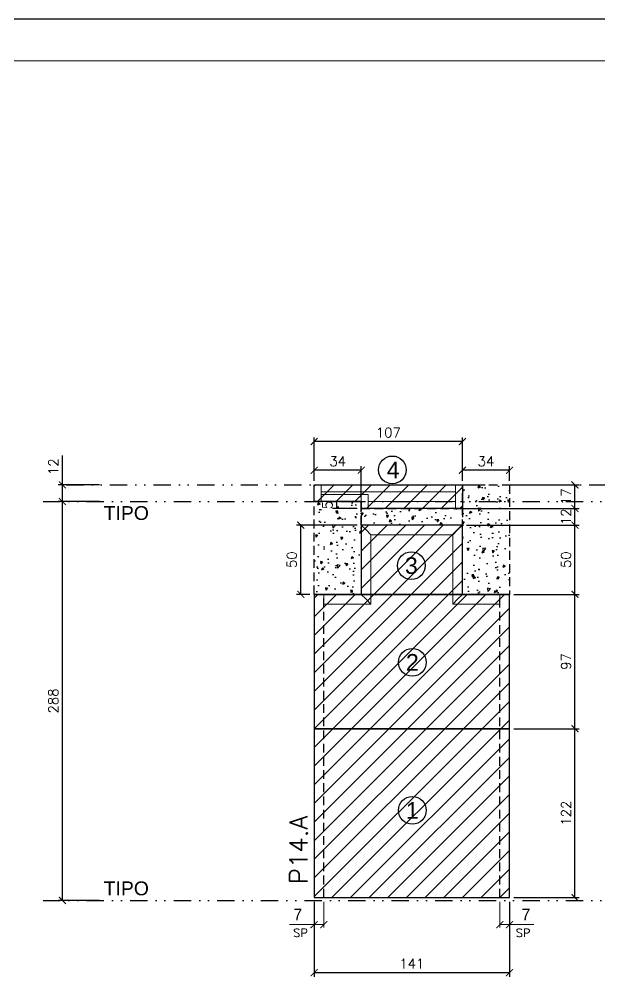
# Model space of a CAD drawing. Extents: x -23436 to 4767, y -3862 to 10024.
# Drawn here: x -17087 to -16669, y 3287 to 3982 of the extents above; entities that cross this region are included whole.
import ezdxf
from ezdxf.enums import TextEntityAlignment as Align

# ---------------------------------------------------------------- set-up
doc = ezdxf.new("R2010")
doc.units = 0
doc.header["$PDMODE"] = 2
doc.header["$PDSIZE"] = 10
doc.linetypes.add('DIVIDE2', pattern=[0.625, 0.25, -0.125, 0, -0.125, 0, -0.125])
doc.linetypes.add('HIDDEN', pattern=[9.525, 6.35, -3.175])
doc.layers.get('0').update_dxf_attribs({"lineweight": 13})
doc.layers.get('Defpoints').update_dxf_attribs({"lineweight": 13})
for name, color, linetype in [('Concreto', 250, 'HIDDEN'), ('Cota', 4, 'Continuous'), ('MB Logo', 254, 'Continuous'), ('Nível', 160, 'Continuous'), ('Painéis', 30, 'Continuous'), ('Reaproveitamento', 252, 'Continuous'), ('Romaneio', 10, 'Continuous'), ('Sarrafo de Pressão', 42, 'HIDDEN'), ('Texto Nível', 251, 'Continuous')]:
    doc.layers.add(name, color=color, linetype=linetype)
for name, color, linetype, lineweight in [('cotas', 4, 'Continuous', 13), ('FOLHA MB', 7, 'Continuous', 13), ('Texto Seção', 7, 'Continuous', 15)]:
    doc.layers.add(name, color=color, linetype=linetype, lineweight=lineweight)
doc.layers.add('Laje_Perimetro', color=7, linetype='Continuous', plot=False)
doc.styles.add('ARIAL', font='arial.ttf', dxfattribs={"oblique": 15, "height": 25})
doc.styles.add('REGUA-120', font='ROMANS.shx', dxfattribs={"height": 15})
doc.styles.add('ROMANS', font='romans.shx')
doc.styles.add('ROMAS860', font='ROMAS860.SHX')
doc.dimstyles.new('cotas', dxfattribs={"dimtxt": 8.5, "dimasz": 5, "dimexe": 2, "dimexo": 3, "dimgap": 3, "dimtad": 1, "dimdec": 1, "dimzin": 9, "dimdsep": 46, "dimtxsty": 'ROMAS860', "dimblk": 'ARCHTICK', "dimcen": 0, "dimclrd": 4, "dimclre": 4, "dimclrt": 1, "dimadec": 0, "dimazin": 2, "dimtfac": 1, "dimtdec": 1, "dimtix": 1, "dimtmove": 0, "dimatfit": 2, "dimldrblk": 'OBLIQUE', "dimfxl": 0, "dimtolj": 1, "dimtzin": 0, "dimlwd": 13, "dimlwe": 13, "dimarcsym": 0})
doc.dimstyles.new('PAINEL', dxfattribs={"dimtxt": 7, "dimasz": 5, "dimexe": 3, "dimexo": 3, "dimgap": 3, "dimtad": 1, "dimdec": 1, "dimzin": 12, "dimdsep": 46, "dimtxsty": 'ROMANS', "dimblk": 'ARCHTICK', "dimcen": 0, "dimclrd": 4, "dimclre": 4, "dimclrt": 1, "dimadec": 1, "dimazin": 3, "dimtfac": 1, "dimtdec": 1, "dimtmove": 0, "dimatfit": 3, "dimldrblk": 'OBLIQUE', "dimfxl": 0, "dimtolj": 1, "dimtzin": 12, "dimarcsym": 0})
pattern_1 = [(45, (-11602.353, 0), (-6.735192, 6.735192), [])]
pattern_2 = [(230, (3156.188, -22.367), (-18.218467, 1.593909), [1.905, -20.955]), (175, (3156.188, -22.367), (3.524342, -19.105685), [1.524, -16.764058]), (280.45144, (3154.67, -22.235), (-14.694125, -17.511775), [1.619001, -17.809024]), (226.1842, (3156.188, -27.447), (-27.107904, 4.204233), [2.8575, -31.4325]), (276.63556, (3153.93, -27.097), (-23.740413, -24.742612), [2.428502, -26.71356]), (171.18415, (3156.188, -27.447), (-23.740413, -24.742612), [2.285997, -25.145973]), (201, (3153.648, -26.177), (-15.161439, 10.22652), [1.905, -20.955]), (146, (3153.648, -26.177), (-6.180203, -18.418797), [1.524, -16.764]), (251.451445, (3152.384, -25.325), (-21.341642, -8.192277), [1.619001, -17.808994]), (217.5, (3156.188, -22.3673), (-0.3088603, -8.4555039), [0, -16.5608, 0, -17.018, 0, -16.8275]), (187.5, (3156.188, -22.367), (-6.6819663, -10.0180575), [0, -9.7028, 0, -16.1798, 0, -6.4135]), (147.5, (3161.852, -22.3673), (-13.5590595, 0.5728744), [0, -6.35, 0, -19.812, 0, -26.289]), (137.5, (3164.392, -22.367), (-14.812918, -2.542649), [0, -8.255, 0, -13.1572, 0, -18.669])]

# ---------------------------------------------------------------- blocks, each defined once
blk = doc.blocks.new('A$C169d8357')
at = {"layer": 'FOLHA MB', "color": 1}
for points in [[(0, 1199.94), (0, 149.94), (1485.02, 149.94), (1485.02, 1199.94)], [(70, 1169.94), (70, 179.94), (1455.02, 179.94), (1455.02, 1169.94)]]:
    blk.add_lwpolyline(points, close=True, dxfattribs=at)
blk = doc.blocks.new('_ArchTick')
at = {"color": 0, "linetype": 'ByBlock', "const_width": 0.15}
blk.add_lwpolyline([(-0.5, -0.5), (0.5, 0.5)], dxfattribs=at)
blk = doc.blocks.new('*D4057')
at = {"layer": 'Cota', "color": 4, "lineweight": -2, "transparency": 16777216}
for p, q in [((-16730.69, 3470), (-16683.44, 3470)), ((-16686.44, 3348), (-16686.44, 3470)), ((-16730.69, 3348), (-16683.44, 3348))]:
    blk.add_line(p, q, dxfattribs=at)
at = {"layer": 'Defpoints', "color": 0, "transparency": 16777216}
for p in [(-16733.69, 3470), (-16686.44, 3470), (-16733.69, 3348)]:
    blk.add_point(p, dxfattribs=at)
at = {"layer": 'Cota', "color": 4, "lineweight": -2, "transparency": 16777216, "xscale": 5, "yscale": 5, "zscale": 5}
for p, rotation in [((-16686.44, 3470), 90), ((-16686.44, 3348), 270)]:
    blk.add_blockref('_ArchTick', p, dxfattribs=dict(at, rotation=rotation))
at = {"layer": 'Cota', "color": 1, "transparency": 16777216, "insert": (-16692.94, 3409), "char_height": 7, "attachment_point": 5, "rotation": 90, "style": 'ROMANS'}
blk.add_mtext('\\A1;122', dxfattribs=at)
blk = doc.blocks.new('_OBLIQUE')
at = {"color": 0, "linetype": 'ByBlock', "lineweight": -2}
for p, q in [((0, 0), (-1, 0)), ((-0.5, -0.5), (0.5, 0.5))]:
    blk.add_line(p, q, dxfattribs=at)
blk = doc.blocks.new('*D4058')
at = {"layer": 'Cota', "color": 4, "lineweight": -2, "transparency": 16777216}
for p, q in [((-16730.69, 3567), (-16683.44, 3567)), ((-16686.44, 3470), (-16686.44, 3567)), ((-16730.69, 3470), (-16683.44, 3470))]:
    blk.add_line(p, q, dxfattribs=at)
at = {"layer": 'Defpoints', "color": 0, "transparency": 16777216}
for p in [(-16733.69, 3567), (-16686.44, 3567), (-16733.69, 3470)]:
    blk.add_point(p, dxfattribs=at)
at = {"layer": 'Cota', "color": 4, "lineweight": -2, "transparency": 16777216, "xscale": 5, "yscale": 5, "zscale": 5}
for p, rotation in [((-16686.44, 3567), 90), ((-16686.44, 3470), 270)]:
    blk.add_blockref('_ArchTick', p, dxfattribs=dict(at, rotation=rotation))
at = {"layer": 'Cota', "color": 1, "transparency": 16777216, "insert": (-16692.94, 3518.5), "char_height": 7, "attachment_point": 5, "rotation": 90, "style": 'ROMANS'}
blk.add_mtext('\\A1;97', dxfattribs=at)
blk = doc.blocks.new('*D4059')
at = {"layer": 'Cota', "color": 4, "lineweight": 13, "transparency": 16777216}
for p, q in [((-16740.69, 3345), (-16740.69, 3326.52)), ((-16733.69, 3345), (-16733.69, 3326.52)), ((-16740.69, 3328.52), (-16733.69, 3328.52)), ((-16733.69, 3328.52), (-16716.02, 3328.52))]:
    blk.add_line(p, q, dxfattribs=at)
at = {"layer": 'Defpoints', "color": 0, "transparency": 16777216}
for p in [(-16740.69, 3348), (-16733.69, 3348), (-16733.69, 3328.52)]:
    blk.add_point(p, dxfattribs=at)
at = {"layer": 'Cota', "color": 4, "lineweight": 13, "transparency": 16777216, "xscale": 5, "yscale": 5, "zscale": 5, "rotation": 180}
blk.add_blockref('_ArchTick', (-16740.69, 3328.52), dxfattribs=at)
at = {"layer": 'Cota', "color": 4, "lineweight": 13, "transparency": 16777216, "xscale": 5, "yscale": 5, "zscale": 5}
blk.add_blockref('_ArchTick', (-16733.69, 3328.52), dxfattribs=at)
at = {"layer": 'Cota', "color": 1, "transparency": 16777216, "insert": (-16721.85, 3335.77), "char_height": 8.5, "attachment_point": 5, "style": 'ROMAS860'}
blk.add_mtext('\\A1;7', dxfattribs=at)
blk = doc.blocks.new('*D4060')
at = {"layer": 'Cota', "color": 4, "lineweight": -2, "transparency": 16777216}
for p, q in [((-16874.69, 3345), (-16874.69, 3290.83)), ((-16733.69, 3345), (-16733.69, 3290.83)), ((-16874.69, 3293.83), (-16733.69, 3293.83))]:
    blk.add_line(p, q, dxfattribs=at)
at = {"layer": 'Defpoints', "color": 0, "transparency": 16777216}
for p in [(-16874.69, 3348), (-16733.69, 3348), (-16733.69, 3293.83)]:
    blk.add_point(p, dxfattribs=at)
at = {"layer": 'Cota', "color": 4, "lineweight": -2, "transparency": 16777216, "xscale": 5, "yscale": 5, "zscale": 5, "rotation": 180}
blk.add_blockref('_ArchTick', (-16874.69, 3293.83), dxfattribs=at)
at = {"layer": 'Cota', "color": 4, "lineweight": -2, "transparency": 16777216, "xscale": 5, "yscale": 5, "zscale": 5}
blk.add_blockref('_ArchTick', (-16733.69, 3293.83), dxfattribs=at)
at = {"layer": 'Cota', "color": 1, "transparency": 16777216, "insert": (-16804.19, 3300.33), "char_height": 7, "attachment_point": 5, "style": 'ROMANS'}
blk.add_mtext('\\A1;141', dxfattribs=at)
blk = doc.blocks.new('*D4125')
at = {"layer": 'Cota', "color": 4, "lineweight": 13, "transparency": 16777216}
for p, q in [((-16874.69, 3345), (-16874.69, 3326.52)), ((-16867.69, 3345), (-16867.69, 3326.52)), ((-16874.69, 3328.52), (-16892.35, 3328.52)), ((-16867.69, 3328.52), (-16874.69, 3328.52))]:
    blk.add_line(p, q, dxfattribs=at)
at = {"layer": 'Defpoints', "color": 0, "transparency": 16777216}
for p in [(-16874.69, 3348), (-16867.69, 3348), (-16874.69, 3328.52)]:
    blk.add_point(p, dxfattribs=at)
at = {"layer": 'Cota', "color": 4, "lineweight": 13, "transparency": 16777216, "xscale": 5, "yscale": 5, "zscale": 5, "rotation": 180}
blk.add_blockref('_ArchTick', (-16874.69, 3328.52), dxfattribs=at)
at = {"layer": 'Cota', "color": 4, "lineweight": 13, "transparency": 16777216, "xscale": 5, "yscale": 5, "zscale": 5}
blk.add_blockref('_ArchTick', (-16867.69, 3328.52), dxfattribs=at)
at = {"layer": 'Cota', "color": 1, "transparency": 16777216, "insert": (-16886.52, 3335.77), "char_height": 8.5, "attachment_point": 5, "style": 'ROMAS860'}
blk.add_mtext('\\A1;7', dxfattribs=at)
blk = doc.blocks.new('*D4126')
at = {"layer": 'cotas', "color": 4, "lineweight": -2, "transparency": 16777216}
for p, q in [((-16764.69, 3617), (-16683.44, 3617)), ((-16686.44, 3567), (-16686.44, 3617)), ((-16730.69, 3567), (-16683.44, 3567))]:
    blk.add_line(p, q, dxfattribs=at)
at = {"layer": 'Defpoints', "color": 0, "transparency": 16777216}
for p in [(-16767.69, 3617), (-16686.44, 3617), (-16733.69, 3567)]:
    blk.add_point(p, dxfattribs=at)
at = {"layer": 'cotas', "color": 4, "lineweight": -2, "transparency": 16777216, "xscale": 5, "yscale": 5, "zscale": 5}
for p, rotation in [((-16686.44, 3617), 90), ((-16686.44, 3567), 270)]:
    blk.add_blockref('_ArchTick', p, dxfattribs=dict(at, rotation=rotation))
at = {"layer": 'cotas', "color": 1, "transparency": 16777216, "insert": (-16692.94, 3592), "char_height": 7, "attachment_point": 5, "rotation": 90, "style": 'ROMANS'}
blk.add_mtext('\\A1;50', dxfattribs=at)
blk = doc.blocks.new('*D4127')
at = {"layer": 'cotas', "color": 4, "lineweight": -2, "transparency": 16777216}
for p, q in [((-16843.69, 3634), (-16861.55, 3634)), ((-16858.55, 3634), (-16858.55, 3629)), ((-16843.69, 3629), (-16861.55, 3629))]:
    blk.add_line(p, q, dxfattribs=at)
at = {"layer": 'Defpoints', "color": 0, "transparency": 16777216}
for p in [(-16840.69, 3634), (-16858.55, 3629), (-16840.69, 3629)]:
    blk.add_point(p, dxfattribs=at)
at = {"layer": 'cotas', "color": 1, "transparency": 16777216, "insert": (-16865.05, 3631.5), "char_height": 7, "attachment_point": 5, "rotation": 90, "style": 'ROMANS'}
blk.add_mtext('\\A1;5', dxfattribs=at)
blk = doc.blocks.new('*D4128')
at = {"layer": 'cotas', "color": 4, "lineweight": -2, "transparency": 16777216}
for p, q in [((-16874.69, 3649), (-16874.69, 3659.57)), ((-16840.69, 3637), (-16840.69, 3659.57)), ((-16840.69, 3656.57), (-16874.69, 3656.57))]:
    blk.add_line(p, q, dxfattribs=at)
at = {"layer": 'Defpoints', "color": 0, "transparency": 16777216}
for p in [(-16874.69, 3656.57), (-16874.69, 3646), (-16840.69, 3634)]:
    blk.add_point(p, dxfattribs=at)
at = {"layer": 'cotas', "color": 4, "lineweight": -2, "transparency": 16777216, "xscale": 5, "yscale": 5, "zscale": 5, "rotation": 180}
blk.add_blockref('_ArchTick', (-16874.69, 3656.57), dxfattribs=at)
at = {"layer": 'cotas', "color": 4, "lineweight": -2, "transparency": 16777216, "xscale": 5, "yscale": 5, "zscale": 5}
blk.add_blockref('_ArchTick', (-16840.69, 3656.57), dxfattribs=at)
at = {"layer": 'cotas', "color": 1, "transparency": 16777216, "insert": (-16857.69, 3663.07), "char_height": 7, "attachment_point": 5, "style": 'ROMANS'}
blk.add_mtext('\\A1;34', dxfattribs=at)
blk = doc.blocks.new('*D4129')
at = {"layer": 'cotas', "color": 4, "lineweight": -2, "transparency": 16777216}
for p, q in [((-16730.69, 3646), (-16683.44, 3646)), ((-16686.44, 3629), (-16686.44, 3646)), ((-16767.19, 3629), (-16683.44, 3629))]:
    blk.add_line(p, q, dxfattribs=at)
at = {"layer": 'Defpoints', "color": 0, "transparency": 16777216}
for p in [(-16733.69, 3646), (-16686.44, 3646), (-16770.19, 3629)]:
    blk.add_point(p, dxfattribs=at)
at = {"layer": 'cotas', "color": 4, "lineweight": -2, "transparency": 16777216, "xscale": 5, "yscale": 5, "zscale": 5}
for p, rotation in [((-16686.44, 3646), 90), ((-16686.44, 3629), 270)]:
    blk.add_blockref('_ArchTick', p, dxfattribs=dict(at, rotation=rotation))
at = {"layer": 'cotas', "color": 1, "transparency": 16777216, "insert": (-16692.94, 3637.5), "char_height": 7, "attachment_point": 5, "rotation": 90, "style": 'ROMANS'}
blk.add_mtext('\\A1;17', dxfattribs=at)
blk = doc.blocks.new('*D4130')
at = {"layer": 'cotas', "color": 4, "lineweight": -2, "transparency": 16777216}
for p, q in [((-16764.69, 3629), (-16683.44, 3629)), ((-16686.44, 3617), (-16686.44, 3629)), ((-16764.69, 3617), (-16683.44, 3617))]:
    blk.add_line(p, q, dxfattribs=at)
at = {"layer": 'Defpoints', "color": 0, "transparency": 16777216}
for p in [(-16767.69, 3629), (-16686.44, 3629), (-16767.69, 3617)]:
    blk.add_point(p, dxfattribs=at)
at = {"layer": 'cotas', "color": 4, "lineweight": -2, "transparency": 16777216, "xscale": 5, "yscale": 5, "zscale": 5}
for p, rotation in [((-16686.44, 3629), 90), ((-16686.44, 3617), 270)]:
    blk.add_blockref('_ArchTick', p, dxfattribs=dict(at, rotation=rotation))
at = {"layer": 'cotas', "color": 1, "transparency": 16777216, "insert": (-16692.94, 3623), "char_height": 7, "attachment_point": 5, "rotation": 90, "style": 'ROMANS'}
blk.add_mtext('\\A1;12', dxfattribs=at)
blk = doc.blocks.new('*D4131')
at = {"layer": 'cotas', "color": 4, "lineweight": -2, "transparency": 16777216}
for p, q in [((-16843.69, 3617), (-16887.31, 3617)), ((-16884.31, 3567), (-16884.31, 3617)), ((-16877.69, 3567), (-16887.31, 3567))]:
    blk.add_line(p, q, dxfattribs=at)
at = {"layer": 'Defpoints', "color": 0, "transparency": 16777216}
for p in [(-16884.31, 3617), (-16840.69, 3617), (-16874.69, 3567)]:
    blk.add_point(p, dxfattribs=at)
at = {"layer": 'cotas', "color": 4, "lineweight": -2, "transparency": 16777216, "xscale": 5, "yscale": 5, "zscale": 5}
for p, rotation in [((-16884.31, 3617), 90), ((-16884.31, 3567), 270)]:
    blk.add_blockref('_ArchTick', p, dxfattribs=dict(at, rotation=rotation))
at = {"layer": 'cotas', "color": 1, "transparency": 16777216, "insert": (-16890.81, 3592), "char_height": 7, "attachment_point": 5, "rotation": 90, "style": 'ROMANS'}
blk.add_mtext('\\A1;50', dxfattribs=at)
blk = doc.blocks.new('*D4132')
at = {"layer": 'cotas', "color": 4, "lineweight": -2, "transparency": 16777216}
for p, q in [((-16874.69, 3649), (-16874.69, 3680.34)), ((-16767.69, 3649), (-16767.69, 3680.34)), ((-16767.69, 3677.34), (-16874.69, 3677.34))]:
    blk.add_line(p, q, dxfattribs=at)
at = {"layer": 'Defpoints', "color": 0, "transparency": 16777216}
for p in [(-16874.69, 3677.34), (-16874.69, 3646), (-16767.69, 3646)]:
    blk.add_point(p, dxfattribs=at)
at = {"layer": 'cotas', "color": 4, "lineweight": -2, "transparency": 16777216, "xscale": 5, "yscale": 5, "zscale": 5, "rotation": 180}
blk.add_blockref('_ArchTick', (-16874.69, 3677.34), dxfattribs=at)
at = {"layer": 'cotas', "color": 4, "lineweight": -2, "transparency": 16777216, "xscale": 5, "yscale": 5, "zscale": 5}
blk.add_blockref('_ArchTick', (-16767.69, 3677.34), dxfattribs=at)
at = {"layer": 'cotas', "color": 1, "transparency": 16777216, "insert": (-16821.19, 3683.84), "char_height": 7, "attachment_point": 5, "style": 'ROMANS'}
blk.add_mtext('\\A1;107', dxfattribs=at)
blk = doc.blocks.new('*D4133')
at = {"layer": 'cotas', "color": 4, "lineweight": -2, "transparency": 16777216}
for p, q in [((-16767.69, 3649), (-16767.69, 3659.57)), ((-16733.69, 3649), (-16733.69, 3659.57)), ((-16733.69, 3656.57), (-16767.69, 3656.57))]:
    blk.add_line(p, q, dxfattribs=at)
at = {"layer": 'Defpoints', "color": 0, "transparency": 16777216}
for p in [(-16767.69, 3656.57), (-16767.69, 3646), (-16733.69, 3646)]:
    blk.add_point(p, dxfattribs=at)
at = {"layer": 'cotas', "color": 4, "lineweight": -2, "transparency": 16777216, "xscale": 5, "yscale": 5, "zscale": 5, "rotation": 180}
blk.add_blockref('_ArchTick', (-16767.69, 3656.57), dxfattribs=at)
at = {"layer": 'cotas', "color": 4, "lineweight": -2, "transparency": 16777216, "xscale": 5, "yscale": 5, "zscale": 5}
blk.add_blockref('_ArchTick', (-16733.69, 3656.57), dxfattribs=at)
at = {"layer": 'cotas', "color": 1, "transparency": 16777216, "insert": (-16750.69, 3663.07), "char_height": 7, "attachment_point": 5, "style": 'ROMANS'}
blk.add_mtext('\\A1;34', dxfattribs=at)
blk = doc.blocks.new('*D5082')
at = {"layer": 'cotas', "color": 4, "lineweight": -2, "transparency": 16777216}
for p, q in [((-17029.53, 3634), (-17059.39, 3634)), ((-17056.39, 3346), (-17056.39, 3634)), ((-17029.53, 3346), (-17059.39, 3346))]:
    blk.add_line(p, q, dxfattribs=at)
at = {"layer": 'Defpoints', "color": 0, "transparency": 16777216}
for p in [(-17056.39, 3634), (-17026.53, 3634), (-17026.53, 3346)]:
    blk.add_point(p, dxfattribs=at)
at = {"layer": 'cotas', "color": 4, "lineweight": -2, "transparency": 16777216, "xscale": 5, "yscale": 5, "zscale": 5}
for p, rotation in [((-17056.39, 3634), 90), ((-17056.39, 3346), 270)]:
    blk.add_blockref('_ArchTick', p, dxfattribs=dict(at, rotation=rotation))
at = {"layer": 'cotas', "color": 1, "transparency": 16777216, "insert": (-17062.89, 3490), "char_height": 7, "attachment_point": 5, "rotation": 90, "style": 'ROMANS'}
blk.add_mtext('\\A1;288', dxfattribs=at)
blk = doc.blocks.new('*D5083')
at = {"layer": 'cotas', "color": 4, "lineweight": -2, "transparency": 16777216}
for p, q in [((-17056.39, 3646), (-17056.39, 3667.34)), ((-17029.53, 3646), (-17059.39, 3646)), ((-17056.39, 3634), (-17056.39, 3646)), ((-17029.53, 3634), (-17059.39, 3634))]:
    blk.add_line(p, q, dxfattribs=at)
at = {"layer": 'Defpoints', "color": 0, "transparency": 16777216}
for p in [(-17056.39, 3646), (-17026.53, 3646), (-17026.53, 3634)]:
    blk.add_point(p, dxfattribs=at)
at = {"layer": 'cotas', "color": 4, "lineweight": -2, "transparency": 16777216, "xscale": 5, "yscale": 5, "zscale": 5}
for p, rotation in [((-17056.39, 3646), 90), ((-17056.39, 3634), 270)]:
    blk.add_blockref('_ArchTick', p, dxfattribs=dict(at, rotation=rotation))
at = {"layer": 'cotas', "color": 1, "transparency": 16777216, "insert": (-17062.89, 3659.17), "char_height": 7, "attachment_point": 5, "rotation": 90, "style": 'ROMANS'}
blk.add_mtext('\\A1;12', dxfattribs=at)

msp = doc.modelspace()

# ---------------------------------------------------------------- hatches: boundary and pattern name
at = {"layer": 'Concreto'}
h = msp.add_hatch(dxfattribs=at)
h.set_pattern_fill('AR-CONC', color=256, scale=0.1, angle=-180)
h.set_pattern_definition(pattern_2)
h.paths.add_polyline_path([(-16733.686, 3567.003), (-16767.686, 3567.003), (-16767.686, 3646.003), (-16733.686, 3646.003)])
h = msp.add_hatch(dxfattribs=at)
h.set_pattern_fill('AR-CONC', color=256, scale=0.1, angle=-180)
h.set_pattern_definition(pattern_2)
h.paths.add_polyline_path([(-16840.686, 3567.003), (-16874.686, 3567.003), (-16874.686, 3634.003), (-16840.686, 3634.003)])
h = msp.add_hatch(dxfattribs=at)
h.set_pattern_fill('AR-CONC', color=256, scale=0.1, angle=-180)
h.set_pattern_definition(pattern_2)
h.paths.add_polyline_path([(-16840.686, 3629.003), (-16767.686, 3629.003), (-16767.686, 3617.003), (-16840.686, 3617.003)])
at = {"layer": 'Reaproveitamento'}
h = msp.add_hatch(dxfattribs=at)
h.set_pattern_fill('ANSI31', color=256, scale=3, style=0)
h.set_pattern_definition(pattern_1)
h.paths.add_polyline_path([(-16772.686, 3646.003), (-16772.686, 3641.003), (-16869.686, 3641.003), (-16869.686, 3646.003)], flags=16)
edge = h.paths.add_edge_path()
edge.add_line((-17053.505, 3646.003), (-16099.532, 3646.003))
h = msp.add_hatch(dxfattribs=at)
h.set_pattern_fill('ANSI31', color=256, scale=3, style=0)
h.set_pattern_definition(pattern_1)
h.paths.add_polyline_path([(-16772.686, 3646.003), (-16772.686, 3641.003), (-16869.686, 3641.003), (-16869.686, 3646.003)], flags=16)
h.paths.add_polyline_path([(-16767.686, 3646.003), (-16767.686, 3629.003), (-16840.686, 3629.003), (-16840.686, 3634.003), (-16874.686, 3634.003), (-16874.686, 3646.003)])
h = msp.add_hatch(dxfattribs=at)
h.set_pattern_fill('ANSI31', color=256, scale=3, style=0)
h.set_pattern_definition(pattern_1)
h.paths.add_polyline_path([(-16733.686, 3567.003), (-16767.686, 3567.003), (-16767.686, 3617.003), (-16840.686, 3617.003), (-16840.686, 3567.003), (-16874.686, 3567.003)])
h = msp.add_hatch(dxfattribs=at)
h.set_pattern_fill('ANSI31', color=256, scale=3, style=0)
h.set_pattern_definition(pattern_1)
h.paths.add_polyline_path([(-16874.686, 3470.003), (-16733.686, 3470.003), (-16733.686, 3567.003), (-16874.686, 3567.003)])
h = msp.add_hatch(dxfattribs=at)
h.set_pattern_fill('ANSI31', color=256, scale=3, style=0)
h.set_pattern_definition(pattern_1)
h.paths.add_polyline_path([(-16874.686, 3348.003), (-16733.686, 3348.003), (-16733.686, 3470.003), (-16874.686, 3470.003)])

# ---------------------------------------------------------------- linework, layer by layer
at = {"layer": 'Concreto'}
for points in [[(-16733.686, 3567.003), (-16767.686, 3567.003), (-16767.686, 3646.003), (-16733.686, 3646.003)], [(-16840.686, 3567.003), (-16874.686, 3567.003), (-16874.686, 3634.003), (-16840.686, 3634.003)], [(-16840.686, 3629.003), (-16767.686, 3629.003), (-16767.686, 3617.003), (-16840.686, 3617.003)]]:
    msp.add_lwpolyline(points, close=True, dxfattribs=at)
at = {"layer": 'cotas', "color": 50}
for p, q in [((-16874.686, 3646.003), (-16872.186, 3646.003)), ((-16874.686, 3646.003), (-16874.686, 3634.003)), ((-16869.686, 3646.003), (-16872.186, 3646.003)), ((-16772.686, 3646.003), (-16869.686, 3646.003)), ((-16869.686, 3646.003), (-16869.686, 3643.503)), ((-16869.686, 3646.003), (-16869.686, 3634.003)), ((-16772.686, 3646.003), (-16772.686, 3643.503)), ((-16772.686, 3629.003), (-16772.686, 3646.003)), ((-16772.686, 3646.003), (-16770.186, 3646.003)), ((-16767.686, 3646.003), (-16770.186, 3646.003)), ((-16767.686, 3629.003), (-16767.686, 3646.003)), ((-16869.686, 3641.003), (-16869.686, 3643.503)), ((-16772.686, 3641.003), (-16869.686, 3641.003)), ((-16869.686, 3639.003), (-16869.686, 3636.503)), ((-16869.686, 3639.003), (-16840.686, 3639.003)), ((-16840.686, 3639.003), (-16840.686, 3636.503)), ((-16840.686, 3639.003), (-16838.186, 3639.003)), ((-16840.686, 3639.003), (-16840.686, 3629.003)), ((-16835.686, 3639.003), (-16838.186, 3639.003)), ((-16835.686, 3639.003), (-16835.686, 3629.003)), ((-16772.686, 3641.003), (-16772.686, 3643.503)), ((-16874.686, 3634.003), (-16872.186, 3634.003)), ((-16869.686, 3634.003), (-16872.186, 3634.003)), ((-16869.686, 3634.003), (-16869.686, 3636.503)), ((-16869.686, 3634.003), (-16840.686, 3634.003)), ((-16840.686, 3634.003), (-16840.686, 3636.503)), ((-16835.686, 3634.003), (-16835.686, 3631.503)), ((-16835.686, 3634.003), (-16772.686, 3634.003)), ((-16772.686, 3634.003), (-16772.686, 3631.503)), ((-16840.686, 3629.003), (-16838.186, 3629.003)), ((-16835.686, 3629.003), (-16838.186, 3629.003)), ((-16835.686, 3629.003), (-16835.686, 3631.503)), ((-16835.686, 3629.003), (-16772.686, 3629.003)), ((-16772.686, 3629.003), (-16772.686, 3631.503)), ((-16772.686, 3629.003), (-16770.186, 3629.003)), ((-16767.686, 3629.003), (-16770.186, 3629.003)), ((-16767.686, 3617.003), (-16840.686, 3617.003)), ((-16840.686, 3617.003), (-16840.686, 3567.003)), ((-16840.686, 3617.003), (-16837.186, 3613.503)), ((-16833.686, 3610.003), (-16837.186, 3613.503)), ((-16774.686, 3610.003), (-16771.186, 3613.503)), ((-16767.686, 3617.003), (-16771.186, 3613.503)), ((-16767.686, 3567.003), (-16767.686, 3617.003)), ((-16774.686, 3610.003), (-16833.686, 3610.003)), ((-16833.686, 3610.003), (-16833.686, 3560.003)), ((-16774.686, 3560.003), (-16774.686, 3610.003)), ((-16840.686, 3567.003), (-16867.686, 3567.003)), ((-16867.686, 3567.003), (-16867.686, 3563.503)), ((-16867.686, 3560.003), (-16867.686, 3563.503)), ((-16840.686, 3567.003), (-16837.186, 3563.503)), ((-16833.686, 3560.003), (-16837.186, 3563.503)), ((-16774.686, 3560.003), (-16771.186, 3563.503)), ((-16767.686, 3567.003), (-16771.186, 3563.503)), ((-16740.686, 3567.003), (-16767.686, 3567.003)), ((-16740.686, 3567.003), (-16740.686, 3563.503)), ((-16740.686, 3560.003), (-16740.686, 3563.503)), ((-16833.686, 3560.003), (-16867.686, 3560.003)), ((-16740.686, 3560.003), (-16774.686, 3560.003))]:
    msp.add_line(p, q, dxfattribs=at)
at = {"layer": 'Laje_Perimetro'}
msp.add_lwpolyline([(-16021.356, 3982.259), (-17506.377, 3982.259), (-17506.377, 2932.259), (-16021.356, 2932.259)], close=True, dxfattribs=at)
at = {"layer": 'Nível', "color": 3, "linetype": 'DIVIDE2', "ltscale": 50}
msp.add_line((-17053.505, 3646.003), (-16099.532, 3646.003), dxfattribs=at)
at = {"layer": 'Nível', "linetype": 'DIVIDE2', "ltscale": 50}
for p, q in [((-17070.357, 3634.003), (-16099.738, 3634.003)), ((-17070.357, 3346.003), (-16117.545, 3346.003))]:
    msp.add_line(p, q, dxfattribs=at)
at = {"layer": 'Painéis', "color": 32, "true_color": 0xcd6928}
for points in [[(-16767.686, 3646.003), (-16767.686, 3629.003), (-16840.686, 3629.003), (-16840.686, 3634.003), (-16874.686, 3634.003), (-16874.686, 3646.003)], [(-16733.686, 3567.003), (-16733.686, 3567.003), (-16767.686, 3567.003), (-16767.686, 3617.003), (-16840.686, 3617.003), (-16840.686, 3567.003), (-16874.686, 3567.003), (-16874.686, 3567.003)], [(-16874.686, 3470.003), (-16733.686, 3470.003), (-16733.686, 3567.003), (-16874.686, 3567.003)], [(-16874.686, 3348.003), (-16733.686, 3348.003), (-16733.686, 3470.003), (-16874.686, 3470.003)]]:
    msp.add_lwpolyline(points, close=True, dxfattribs=at)
at = {"layer": 'Romaneio'}
for centre in [(-16818.249, 3656.867), (-16804.516, 3587.753), (-16803.79, 3517.892), (-16803.79, 3410.998)]:
    msp.add_circle(centre, 10, dxfattribs=at)
at = {"layer": 'Sarrafo de Pressão'}
for p, q in [((-16867.686, 3348.003), (-16867.686, 3567.003)), ((-16740.686, 3348.003), (-16740.686, 3567.003))]:
    msp.add_line(p, q, dxfattribs=at)

# ---------------------------------------------------------------- block references
at = {"layer": 'MB Logo'}
msp.add_blockref('A$C169d8357', (-17506.377, 2782.321), dxfattribs=at)

# ---------------------------------------------------------------- texts
at = {"layer": 'Romaneio', "color": 0, "style": 'ARIAL'}
for s, p in [('4', (-16817.651, 3656.867)), ('3', (-16804.516, 3587.753)), ('2', (-16803.79, 3517.892)), ('1', (-16803.79, 3410.998))]:
    msp.add_text(s, height=12, dxfattribs=at).set_placement(p, align=Align.MIDDLE_CENTER)
at = {"layer": 'Texto Nível', "style": 'ARIAL'}
for p in [(-16993.942, 3620.7), (-16993.942, 3349.677)]:
    msp.add_text('TIPO', height=10, dxfattribs=at).set_placement(p, align=Align.RIGHT)
at = {"layer": 'Texto Seção', "insert": (-16879.391, 3357.594), "char_height": 13, "width": 285.32988, "attachment_point": 7, "rotation": 90, "style": 'REGUA-120'}
msp.add_mtext('P14.A', dxfattribs=at)
at = {"layer": 'Texto Seção', "char_height": 6, "style": 'ROMANS'}
for insert, attachment_point in [((-16879.221, 3319.575), 9), ((-16729.151, 3319.575), 7)]:
    msp.add_mtext('SP', dxfattribs=dict(at, insert=insert, attachment_point=attachment_point))

# ---------------------------------------------------------------- dimensions: what is measured, and where the dimension line sits
at = {"layer": 'Cota', "color": 2}
for base, p1, p2, picture, middle in [((-16686.439, 3567.003), (-16733.686, 3470.003), (-16733.686, 3567.003), '*D4058', (-16692.939, 3518.503)), ((-16686.439, 3470.003), (-16733.686, 3348.003), (-16733.686, 3470.003), '*D4057', (-16692.939, 3409.003))]:
    dim = msp.add_linear_dim(base=base, p1=p1, p2=p2, angle=90, dimstyle='PAINEL', override={"dimarcsym": 2}, dxfattribs=at)
    dim.commit()
    dim.dimension.update_dxf_attribs({"geometry": picture, "text_midpoint": middle})
at = {"layer": 'Cota'}
dim = msp.add_linear_dim(base=(-16874.686, 3328.525), p1=(-16867.686, 3348.003), p2=(-16874.686, 3348.003), dimstyle='cotas', dxfattribs=at)
dim.commit()
dim.dimension.update_dxf_attribs({"geometry": '*D4125', "text_midpoint": (-16886.52, 3328.525), "dimtype": 160})
dim = msp.add_linear_dim(base=(-16733.686, 3293.827), p1=(-16874.686, 3348.003), p2=(-16733.686, 3348.003), dimstyle='PAINEL', override={"dimarcsym": 2}, dxfattribs=at)
dim.commit()
dim.dimension.update_dxf_attribs({"geometry": '*D4060', "text_midpoint": (-16804.186, 3300.327)})
dim = msp.add_linear_dim(base=(-16733.686, 3328.525), p1=(-16740.686, 3348.003), p2=(-16733.686, 3348.003), angle=180, dimstyle='cotas', dxfattribs=at)
dim.commit()
dim.dimension.update_dxf_attribs({"geometry": '*D4059', "text_midpoint": (-16721.853, 3328.525), "dimtype": 160})
at = {"layer": 'cotas'}
for base, p1, p2, angle, picture, middle in [((-16874.686, 3677.34), (-16767.686, 3646.003), (-16874.686, 3646.003), 180, '*D4132', (-16821.186, 3683.84)), ((-16874.686, 3656.572), (-16840.686, 3634.003), (-16874.686, 3646.003), 180, '*D4128', (-16857.686, 3663.072)), ((-16767.686, 3656.572), (-16733.686, 3646.003), (-16767.686, 3646.003), 180, '*D4133', (-16750.686, 3663.072)), ((-16686.439, 3646.003), (-16770.186, 3629.003), (-16733.686, 3646.003), 90, '*D4129', (-16692.939, 3637.503)), ((-16884.31, 3617.003), (-16874.686, 3567.003), (-16840.686, 3617.003), 90, '*D4131', (-16890.81, 3592.003)), ((-16686.439, 3617.003), (-16733.686, 3567.003), (-16767.686, 3617.003), 90, '*D4126', (-16692.939, 3592.003))]:
    dim = msp.add_linear_dim(base=base, p1=p1, p2=p2, angle=angle, dimstyle='PAINEL', override={"dimarcsym": 2}, dxfattribs=at)
    dim.commit()
    dim.dimension.update_dxf_attribs({"geometry": picture, "text_midpoint": middle})
at = {"layer": 'cotas', "color": 2}
for base, p1, p2, picture, middle in [((-17056.393, 3646.003), (-17026.532, 3634.003), (-17026.532, 3646.003), '*D5083', (-17062.893, 3659.169)), ((-17056.393, 3634.003), (-17026.532, 3346.003), (-17026.532, 3634.003), '*D5082', (-17062.893, 3490.003))]:
    dim = msp.add_linear_dim(base=base, p1=p1, p2=p2, angle=90, dimstyle='PAINEL', override={"dimarcsym": 2}, dxfattribs=at)
    dim.commit()
    dim.dimension.update_dxf_attribs({"geometry": picture, "text_midpoint": middle})
at = {"layer": 'cotas'}
for base, p1, p2, picture, middle in [((-16858.55, 3629.003), (-16840.686, 3634.003), (-16840.686, 3629.003), '*D4127', (-16858.55, 3631.503)), ((-16686.439, 3629.003), (-16767.686, 3617.003), (-16767.686, 3629.003), '*D4130', (-16686.439, 3623.003))]:
    dim = msp.add_linear_dim(base=base, p1=p1, p2=p2, angle=90, dimstyle='PAINEL', override={"dimarcsym": 2}, dxfattribs=at)
    dim.commit()
    dim.dimension.update_dxf_attribs({"geometry": picture, "text_midpoint": middle, "dimtype": 160})

doc.saveas('drawing.dxf')
